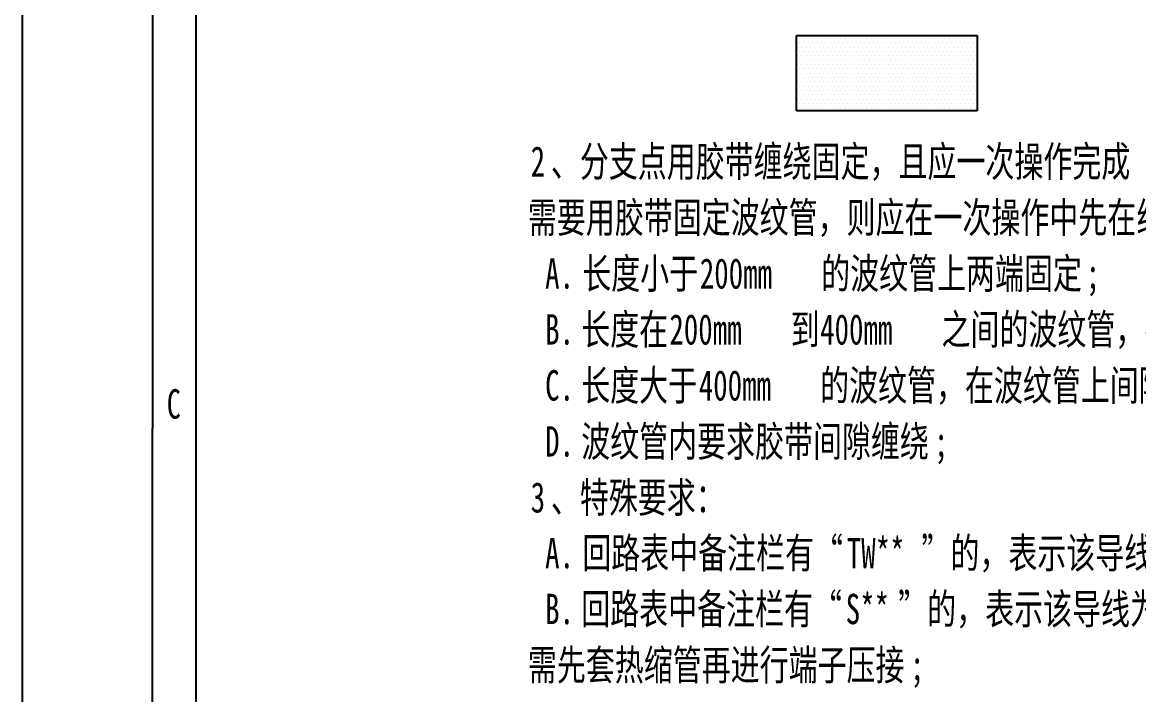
# Model space of a CAD drawing. Header units: inches. Extents: x 47316 to 59086, y 3141 to 11743.
# Drawn here: x 50247.9 to 50376.7, y 7406.7 to 7484.2 of the extents above; entities that cross this region are included whole.
import ezdxf

# ---------------------------------------------------------------- set-up
doc = ezdxf.new("R2010")
doc.units = ezdxf.units.IN
doc.header["$MEASUREMENT"] = 0
doc.styles.add('MtX_SimSun', font='')
doc.styles.get("Standard").update_dxf_attribs({"font": ''})
doc.styles.add('样式 100', font='SimSun.ttf', dxfattribs={"width": 0.7, "height": 3.5})
doc.styles.get('MtX_SimSun').set_extended_font_data('SimSun')
doc.styles.get('Standard').set_extended_font_data('SimSun')

msp = doc.modelspace()

# ---------------------------------------------------------------- linework, layer by layer
at = {"color": 0, "lineweight": -3}
for p, q in [((50247.93, 7710.2), (50247.93, 6869.2)), ((50262.93, 7690.2), (50262.93, 7437.37)), ((50267.93, 7690.2), (50267.93, 6890.2)), ((50337.23, 7474), (50337.23, 7482.69)), ((50337.23, 7482.69), (50358.08, 7482.69)), ((50337.35, 7482.34), (50337.35, 7482.34)), ((50337.85, 7482.34), (50337.85, 7482.34)), ((50338.35, 7482.34), (50338.35, 7482.34)), ((50338.85, 7482.34), (50338.85, 7482.34)), ((50339.35, 7482.34), (50339.35, 7482.34)), ((50339.85, 7482.34), (50339.85, 7482.34)), ((50340.35, 7482.34), (50340.35, 7482.34)), ((50340.85, 7482.34), (50340.85, 7482.34)), ((50341.35, 7482.34), (50341.35, 7482.34)), ((50341.85, 7482.34), (50341.85, 7482.34)), ((50342.35, 7482.34), (50342.35, 7482.34)), ((50342.85, 7482.34), (50342.85, 7482.34)), ((50343.35, 7482.34), (50343.35, 7482.34)), ((50343.85, 7482.34), (50343.85, 7482.34)), ((50344.35, 7482.34), (50344.35, 7482.34)), ((50344.85, 7482.34), (50344.85, 7482.34)), ((50345.35, 7482.34), (50345.35, 7482.34)), ((50345.85, 7482.34), (50345.85, 7482.34)), ((50346.35, 7482.34), (50346.35, 7482.34)), ((50346.85, 7482.34), (50346.85, 7482.34)), ((50347.35, 7482.34), (50347.35, 7482.34)), ((50347.85, 7482.34), (50347.85, 7482.34)), ((50348.35, 7482.34), (50348.35, 7482.34)), ((50348.85, 7482.34), (50348.85, 7482.34)), ((50349.35, 7482.34), (50349.35, 7482.34)), ((50349.85, 7482.34), (50349.85, 7482.34)), ((50350.35, 7482.34), (50350.35, 7482.34)), ((50350.85, 7482.34), (50350.85, 7482.34)), ((50351.35, 7482.34), (50351.35, 7482.34)), ((50351.85, 7482.34), (50351.85, 7482.34)), ((50352.35, 7482.34), (50352.35, 7482.34)), ((50352.85, 7482.34), (50352.85, 7482.34)), ((50353.35, 7482.34), (50353.35, 7482.34)), ((50353.85, 7482.34), (50353.85, 7482.34)), ((50354.35, 7482.34), (50354.35, 7482.34)), ((50354.85, 7482.34), (50354.85, 7482.34)), ((50355.35, 7482.34), (50355.35, 7482.34)), ((50355.85, 7482.34), (50355.85, 7482.34)), ((50356.35, 7482.34), (50356.35, 7482.34)), ((50356.85, 7482.34), (50356.85, 7482.34)), ((50357.35, 7482.34), (50357.35, 7482.34)), ((50357.85, 7482.34), (50357.85, 7482.34)), ((50358.08, 7482.69), (50358.08, 7474)), ((50337.35, 7481.34), (50337.35, 7481.34)), ((50337.6, 7481.84), (50337.6, 7481.84)), ((50337.6, 7480.84), (50337.6, 7480.84)), ((50337.85, 7481.34), (50337.85, 7481.34)), ((50338.1, 7481.84), (50338.1, 7481.84)), ((50338.1, 7480.84), (50338.1, 7480.84)), ((50338.35, 7481.34), (50338.35, 7481.34)), ((50338.6, 7481.84), (50338.6, 7481.84)), ((50338.6, 7480.84), (50338.6, 7480.84)), ((50338.85, 7481.34), (50338.85, 7481.34)), ((50339.1, 7481.84), (50339.1, 7481.84)), ((50339.1, 7480.84), (50339.1, 7480.84)), ((50339.35, 7481.34), (50339.35, 7481.34)), ((50339.6, 7481.84), (50339.6, 7481.84)), ((50339.6, 7480.84), (50339.6, 7480.84)), ((50339.85, 7481.34), (50339.85, 7481.34)), ((50340.1, 7481.84), (50340.1, 7481.84)), ((50340.1, 7480.84), (50340.1, 7480.84)), ((50340.35, 7481.34), (50340.35, 7481.34)), ((50340.6, 7481.84), (50340.6, 7481.84)), ((50340.6, 7480.84), (50340.6, 7480.84)), ((50340.85, 7481.34), (50340.85, 7481.34)), ((50341.1, 7481.84), (50341.1, 7481.84)), ((50341.1, 7480.84), (50341.1, 7480.84)), ((50341.35, 7481.34), (50341.35, 7481.34)), ((50341.6, 7481.84), (50341.6, 7481.84)), ((50341.6, 7480.84), (50341.6, 7480.84)), ((50341.85, 7481.34), (50341.85, 7481.34)), ((50342.1, 7481.84), (50342.1, 7481.84)), ((50342.1, 7480.84), (50342.1, 7480.84)), ((50342.35, 7481.34), (50342.35, 7481.34)), ((50342.6, 7481.84), (50342.6, 7481.84)), ((50342.6, 7480.84), (50342.6, 7480.84)), ((50342.85, 7481.34), (50342.85, 7481.34)), ((50343.1, 7481.84), (50343.1, 7481.84)), ((50343.1, 7480.84), (50343.1, 7480.84)), ((50343.35, 7481.34), (50343.35, 7481.34)), ((50343.6, 7481.84), (50343.6, 7481.84)), ((50343.6, 7480.84), (50343.6, 7480.84)), ((50343.85, 7481.34), (50343.85, 7481.34)), ((50344.1, 7481.84), (50344.1, 7481.84)), ((50344.1, 7480.84), (50344.1, 7480.84)), ((50344.35, 7481.34), (50344.35, 7481.34)), ((50344.6, 7481.84), (50344.6, 7481.84)), ((50344.6, 7480.84), (50344.6, 7480.84)), ((50344.85, 7481.34), (50344.85, 7481.34)), ((50345.1, 7481.84), (50345.1, 7481.84)), ((50345.1, 7480.84), (50345.1, 7480.84)), ((50345.35, 7481.34), (50345.35, 7481.34)), ((50345.6, 7481.84), (50345.6, 7481.84)), ((50345.6, 7480.84), (50345.6, 7480.84)), ((50345.85, 7481.34), (50345.85, 7481.34)), ((50346.1, 7481.84), (50346.1, 7481.84)), ((50346.1, 7480.84), (50346.1, 7480.84)), ((50346.35, 7481.34), (50346.35, 7481.34)), ((50346.6, 7481.84), (50346.6, 7481.84)), ((50346.6, 7480.84), (50346.6, 7480.84)), ((50346.85, 7481.34), (50346.85, 7481.34)), ((50347.1, 7481.84), (50347.1, 7481.84)), ((50347.1, 7480.84), (50347.1, 7480.84)), ((50347.35, 7481.34), (50347.35, 7481.34)), ((50347.6, 7481.84), (50347.6, 7481.84)), ((50347.6, 7480.84), (50347.6, 7480.84)), ((50347.85, 7481.34), (50347.85, 7481.34)), ((50348.1, 7481.84), (50348.1, 7481.84)), ((50348.1, 7480.84), (50348.1, 7480.84)), ((50348.35, 7481.34), (50348.35, 7481.34)), ((50348.6, 7481.84), (50348.6, 7481.84)), ((50348.6, 7480.84), (50348.6, 7480.84)), ((50348.85, 7481.34), (50348.85, 7481.34)), ((50349.1, 7481.84), (50349.1, 7481.84)), ((50349.1, 7480.84), (50349.1, 7480.84)), ((50349.35, 7481.34), (50349.35, 7481.34)), ((50349.6, 7481.84), (50349.6, 7481.84)), ((50349.6, 7480.84), (50349.6, 7480.84)), ((50349.85, 7481.34), (50349.85, 7481.34)), ((50350.1, 7481.84), (50350.1, 7481.84)), ((50350.1, 7480.84), (50350.1, 7480.84)), ((50350.35, 7481.34), (50350.35, 7481.34)), ((50350.6, 7481.84), (50350.6, 7481.84)), ((50350.6, 7480.84), (50350.6, 7480.84)), ((50350.85, 7481.34), (50350.85, 7481.34)), ((50351.1, 7481.84), (50351.1, 7481.84)), ((50351.1, 7480.84), (50351.1, 7480.84)), ((50351.35, 7481.34), (50351.35, 7481.34)), ((50351.6, 7481.84), (50351.6, 7481.84)), ((50351.6, 7480.84), (50351.6, 7480.84)), ((50351.85, 7481.34), (50351.85, 7481.34)), ((50352.1, 7481.84), (50352.1, 7481.84)), ((50352.1, 7480.84), (50352.1, 7480.84)), ((50352.35, 7481.34), (50352.35, 7481.34)), ((50352.6, 7481.84), (50352.6, 7481.84)), ((50352.6, 7480.84), (50352.6, 7480.84)), ((50352.85, 7481.34), (50352.85, 7481.34)), ((50353.1, 7481.84), (50353.1, 7481.84)), ((50353.1, 7480.84), (50353.1, 7480.84)), ((50353.35, 7481.34), (50353.35, 7481.34)), ((50353.6, 7481.84), (50353.6, 7481.84)), ((50353.6, 7480.84), (50353.6, 7480.84)), ((50353.85, 7481.34), (50353.85, 7481.34)), ((50354.1, 7481.84), (50354.1, 7481.84)), ((50354.1, 7480.84), (50354.1, 7480.84)), ((50354.35, 7481.34), (50354.35, 7481.34)), ((50354.6, 7481.84), (50354.6, 7481.84)), ((50354.6, 7480.84), (50354.6, 7480.84)), ((50354.85, 7481.34), (50354.85, 7481.34)), ((50355.1, 7481.84), (50355.1, 7481.84)), ((50355.1, 7480.84), (50355.1, 7480.84)), ((50355.35, 7481.34), (50355.35, 7481.34)), ((50355.6, 7481.84), (50355.6, 7481.84)), ((50355.6, 7480.84), (50355.6, 7480.84)), ((50355.85, 7481.34), (50355.85, 7481.34)), ((50356.1, 7481.84), (50356.1, 7481.84)), ((50356.1, 7480.84), (50356.1, 7480.84)), ((50356.35, 7481.34), (50356.35, 7481.34)), ((50356.6, 7481.84), (50356.6, 7481.84)), ((50356.6, 7480.84), (50356.6, 7480.84)), ((50356.85, 7481.34), (50356.85, 7481.34)), ((50357.1, 7481.84), (50357.1, 7481.84)), ((50357.1, 7480.84), (50357.1, 7480.84)), ((50357.35, 7481.34), (50357.35, 7481.34)), ((50357.6, 7481.84), (50357.6, 7481.84)), ((50357.6, 7480.84), (50357.6, 7480.84)), ((50357.85, 7481.34), (50357.85, 7481.34)), ((50337.35, 7480.34), (50337.35, 7480.34)), ((50337.35, 7479.34), (50337.35, 7479.34)), ((50337.6, 7479.84), (50337.6, 7479.84)), ((50337.85, 7480.34), (50337.85, 7480.34)), ((50337.85, 7479.34), (50337.85, 7479.34)), ((50338.1, 7479.84), (50338.1, 7479.84)), ((50338.35, 7480.34), (50338.35, 7480.34)), ((50338.35, 7479.34), (50338.35, 7479.34)), ((50338.6, 7479.84), (50338.6, 7479.84)), ((50338.85, 7480.34), (50338.85, 7480.34)), ((50338.85, 7479.34), (50338.85, 7479.34)), ((50339.1, 7479.84), (50339.1, 7479.84)), ((50339.35, 7480.34), (50339.35, 7480.34)), ((50339.35, 7479.34), (50339.35, 7479.34)), ((50339.6, 7479.84), (50339.6, 7479.84)), ((50339.85, 7480.34), (50339.85, 7480.34)), ((50339.85, 7479.34), (50339.85, 7479.34)), ((50340.1, 7479.84), (50340.1, 7479.84)), ((50340.35, 7480.34), (50340.35, 7480.34)), ((50340.35, 7479.34), (50340.35, 7479.34)), ((50340.6, 7479.84), (50340.6, 7479.84)), ((50340.85, 7480.34), (50340.85, 7480.34)), ((50340.85, 7479.34), (50340.85, 7479.34)), ((50341.1, 7479.84), (50341.1, 7479.84)), ((50341.35, 7480.34), (50341.35, 7480.34)), ((50341.35, 7479.34), (50341.35, 7479.34)), ((50341.6, 7479.84), (50341.6, 7479.84)), ((50341.85, 7480.34), (50341.85, 7480.34)), ((50341.85, 7479.34), (50341.85, 7479.34)), ((50342.1, 7479.84), (50342.1, 7479.84)), ((50342.35, 7480.34), (50342.35, 7480.34)), ((50342.35, 7479.34), (50342.35, 7479.34)), ((50342.6, 7479.84), (50342.6, 7479.84)), ((50342.85, 7480.34), (50342.85, 7480.34)), ((50342.85, 7479.34), (50342.85, 7479.34)), ((50343.1, 7479.84), (50343.1, 7479.84)), ((50343.35, 7480.34), (50343.35, 7480.34)), ((50343.35, 7479.34), (50343.35, 7479.34)), ((50343.6, 7479.84), (50343.6, 7479.84)), ((50343.85, 7480.34), (50343.85, 7480.34)), ((50343.85, 7479.34), (50343.85, 7479.34)), ((50344.1, 7479.84), (50344.1, 7479.84)), ((50344.35, 7480.34), (50344.35, 7480.34)), ((50344.35, 7479.34), (50344.35, 7479.34)), ((50344.6, 7479.84), (50344.6, 7479.84)), ((50344.85, 7480.34), (50344.85, 7480.34)), ((50344.85, 7479.34), (50344.85, 7479.34)), ((50345.1, 7479.84), (50345.1, 7479.84)), ((50345.35, 7480.34), (50345.35, 7480.34)), ((50345.35, 7479.34), (50345.35, 7479.34)), ((50345.6, 7479.84), (50345.6, 7479.84)), ((50345.85, 7480.34), (50345.85, 7480.34)), ((50345.85, 7479.34), (50345.85, 7479.34)), ((50346.1, 7479.84), (50346.1, 7479.84)), ((50346.35, 7480.34), (50346.35, 7480.34)), ((50346.35, 7479.34), (50346.35, 7479.34)), ((50346.6, 7479.84), (50346.6, 7479.84)), ((50346.85, 7480.34), (50346.85, 7480.34)), ((50346.85, 7479.34), (50346.85, 7479.34)), ((50347.1, 7479.84), (50347.1, 7479.84)), ((50347.35, 7480.34), (50347.35, 7480.34)), ((50347.35, 7479.34), (50347.35, 7479.34)), ((50347.6, 7479.84), (50347.6, 7479.84)), ((50347.85, 7480.34), (50347.85, 7480.34)), ((50347.85, 7479.34), (50347.85, 7479.34)), ((50348.1, 7479.84), (50348.1, 7479.84)), ((50348.35, 7480.34), (50348.35, 7480.34)), ((50348.35, 7479.34), (50348.35, 7479.34)), ((50348.6, 7479.84), (50348.6, 7479.84)), ((50348.85, 7480.34), (50348.85, 7480.34)), ((50348.85, 7479.34), (50348.85, 7479.34)), ((50349.1, 7479.84), (50349.1, 7479.84)), ((50349.35, 7480.34), (50349.35, 7480.34)), ((50349.35, 7479.34), (50349.35, 7479.34)), ((50349.6, 7479.84), (50349.6, 7479.84)), ((50349.85, 7480.34), (50349.85, 7480.34)), ((50349.85, 7479.34), (50349.85, 7479.34)), ((50350.1, 7479.84), (50350.1, 7479.84)), ((50350.35, 7480.34), (50350.35, 7480.34)), ((50350.35, 7479.34), (50350.35, 7479.34)), ((50350.6, 7479.84), (50350.6, 7479.84)), ((50350.85, 7480.34), (50350.85, 7480.34)), ((50350.85, 7479.34), (50350.85, 7479.34)), ((50351.1, 7479.84), (50351.1, 7479.84)), ((50351.35, 7480.34), (50351.35, 7480.34)), ((50351.35, 7479.34), (50351.35, 7479.34)), ((50351.6, 7479.84), (50351.6, 7479.84)), ((50351.85, 7480.34), (50351.85, 7480.34)), ((50351.85, 7479.34), (50351.85, 7479.34)), ((50352.1, 7479.84), (50352.1, 7479.84)), ((50352.35, 7480.34), (50352.35, 7480.34)), ((50352.35, 7479.34), (50352.35, 7479.34)), ((50352.6, 7479.84), (50352.6, 7479.84)), ((50352.85, 7480.34), (50352.85, 7480.34)), ((50352.85, 7479.34), (50352.85, 7479.34)), ((50353.1, 7479.84), (50353.1, 7479.84)), ((50353.35, 7480.34), (50353.35, 7480.34)), ((50353.35, 7479.34), (50353.35, 7479.34)), ((50353.6, 7479.84), (50353.6, 7479.84)), ((50353.85, 7480.34), (50353.85, 7480.34)), ((50353.85, 7479.34), (50353.85, 7479.34)), ((50354.1, 7479.84), (50354.1, 7479.84)), ((50354.35, 7480.34), (50354.35, 7480.34)), ((50354.35, 7479.34), (50354.35, 7479.34)), ((50354.6, 7479.84), (50354.6, 7479.84)), ((50354.85, 7480.34), (50354.85, 7480.34)), ((50354.85, 7479.34), (50354.85, 7479.34)), ((50355.1, 7479.84), (50355.1, 7479.84)), ((50355.35, 7480.34), (50355.35, 7480.34)), ((50355.35, 7479.34), (50355.35, 7479.34)), ((50355.6, 7479.84), (50355.6, 7479.84)), ((50355.85, 7480.34), (50355.85, 7480.34)), ((50355.85, 7479.34), (50355.85, 7479.34)), ((50356.1, 7479.84), (50356.1, 7479.84)), ((50356.35, 7480.34), (50356.35, 7480.34)), ((50356.35, 7479.34), (50356.35, 7479.34)), ((50356.6, 7479.84), (50356.6, 7479.84)), ((50356.85, 7480.34), (50356.85, 7480.34)), ((50356.85, 7479.34), (50356.85, 7479.34)), ((50357.1, 7479.84), (50357.1, 7479.84)), ((50357.35, 7480.34), (50357.35, 7480.34)), ((50357.35, 7479.34), (50357.35, 7479.34)), ((50357.6, 7479.84), (50357.6, 7479.84)), ((50357.85, 7480.34), (50357.85, 7480.34)), ((50357.85, 7479.34), (50357.85, 7479.34)), ((50337.35, 7478.34), (50337.35, 7478.34)), ((50337.6, 7478.84), (50337.6, 7478.84)), ((50337.85, 7478.34), (50337.85, 7478.34)), ((50338.1, 7478.84), (50338.1, 7478.84)), ((50338.35, 7478.34), (50338.35, 7478.34)), ((50338.6, 7478.84), (50338.6, 7478.84)), ((50338.85, 7478.34), (50338.85, 7478.34)), ((50339.1, 7478.84), (50339.1, 7478.84)), ((50339.35, 7478.34), (50339.35, 7478.34)), ((50339.6, 7478.84), (50339.6, 7478.84)), ((50339.85, 7478.34), (50339.85, 7478.34)), ((50340.1, 7478.84), (50340.1, 7478.84)), ((50340.35, 7478.34), (50340.35, 7478.34)), ((50340.6, 7478.84), (50340.6, 7478.84)), ((50340.85, 7478.34), (50340.85, 7478.34)), ((50341.1, 7478.84), (50341.1, 7478.84)), ((50341.35, 7478.34), (50341.35, 7478.34)), ((50341.6, 7478.84), (50341.6, 7478.84)), ((50341.85, 7478.34), (50341.85, 7478.34)), ((50342.1, 7478.84), (50342.1, 7478.84)), ((50342.35, 7478.34), (50342.35, 7478.34)), ((50342.6, 7478.84), (50342.6, 7478.84)), ((50342.85, 7478.34), (50342.85, 7478.34)), ((50343.1, 7478.84), (50343.1, 7478.84)), ((50343.35, 7478.34), (50343.35, 7478.34)), ((50343.6, 7478.84), (50343.6, 7478.84)), ((50343.85, 7478.34), (50343.85, 7478.34)), ((50344.1, 7478.84), (50344.1, 7478.84)), ((50344.35, 7478.34), (50344.35, 7478.34)), ((50344.6, 7478.84), (50344.6, 7478.84)), ((50344.85, 7478.34), (50344.85, 7478.34)), ((50345.1, 7478.84), (50345.1, 7478.84)), ((50345.35, 7478.34), (50345.35, 7478.34)), ((50345.6, 7478.84), (50345.6, 7478.84)), ((50345.85, 7478.34), (50345.85, 7478.34)), ((50346.1, 7478.84), (50346.1, 7478.84)), ((50346.35, 7478.34), (50346.35, 7478.34)), ((50346.6, 7478.84), (50346.6, 7478.84)), ((50346.85, 7478.34), (50346.85, 7478.34)), ((50347.1, 7478.84), (50347.1, 7478.84)), ((50347.35, 7478.34), (50347.35, 7478.34)), ((50347.6, 7478.84), (50347.6, 7478.84)), ((50347.85, 7478.34), (50347.85, 7478.34)), ((50348.1, 7478.84), (50348.1, 7478.84)), ((50348.35, 7478.34), (50348.35, 7478.34)), ((50348.6, 7478.84), (50348.6, 7478.84)), ((50348.85, 7478.34), (50348.85, 7478.34)), ((50349.1, 7478.84), (50349.1, 7478.84)), ((50349.35, 7478.34), (50349.35, 7478.34)), ((50349.6, 7478.84), (50349.6, 7478.84)), ((50349.85, 7478.34), (50349.85, 7478.34)), ((50350.1, 7478.84), (50350.1, 7478.84)), ((50350.35, 7478.34), (50350.35, 7478.34)), ((50350.6, 7478.84), (50350.6, 7478.84)), ((50350.85, 7478.34), (50350.85, 7478.34)), ((50351.1, 7478.84), (50351.1, 7478.84)), ((50351.35, 7478.34), (50351.35, 7478.34)), ((50351.6, 7478.84), (50351.6, 7478.84)), ((50351.85, 7478.34), (50351.85, 7478.34)), ((50352.1, 7478.84), (50352.1, 7478.84)), ((50352.35, 7478.34), (50352.35, 7478.34)), ((50352.6, 7478.84), (50352.6, 7478.84)), ((50352.85, 7478.34), (50352.85, 7478.34)), ((50353.1, 7478.84), (50353.1, 7478.84)), ((50353.35, 7478.34), (50353.35, 7478.34)), ((50353.6, 7478.84), (50353.6, 7478.84)), ((50353.85, 7478.34), (50353.85, 7478.34)), ((50354.1, 7478.84), (50354.1, 7478.84)), ((50354.35, 7478.34), (50354.35, 7478.34)), ((50354.6, 7478.84), (50354.6, 7478.84)), ((50354.85, 7478.34), (50354.85, 7478.34)), ((50355.1, 7478.84), (50355.1, 7478.84)), ((50355.35, 7478.34), (50355.35, 7478.34)), ((50355.6, 7478.84), (50355.6, 7478.84)), ((50355.85, 7478.34), (50355.85, 7478.34)), ((50356.1, 7478.84), (50356.1, 7478.84)), ((50356.35, 7478.34), (50356.35, 7478.34)), ((50356.6, 7478.84), (50356.6, 7478.84)), ((50356.85, 7478.34), (50356.85, 7478.34)), ((50357.1, 7478.84), (50357.1, 7478.84)), ((50357.35, 7478.34), (50357.35, 7478.34)), ((50357.6, 7478.84), (50357.6, 7478.84)), ((50357.85, 7478.34), (50357.85, 7478.34)), ((50337.35, 7477.34), (50337.35, 7477.34)), ((50337.6, 7477.84), (50337.6, 7477.84)), ((50337.6, 7476.84), (50337.6, 7476.84)), ((50337.85, 7477.34), (50337.85, 7477.34)), ((50338.1, 7477.84), (50338.1, 7477.84)), ((50338.1, 7476.84), (50338.1, 7476.84)), ((50338.35, 7477.34), (50338.35, 7477.34)), ((50338.6, 7477.84), (50338.6, 7477.84)), ((50338.6, 7476.84), (50338.6, 7476.84)), ((50338.85, 7477.34), (50338.85, 7477.34)), ((50339.1, 7477.84), (50339.1, 7477.84)), ((50339.1, 7476.84), (50339.1, 7476.84)), ((50339.35, 7477.34), (50339.35, 7477.34)), ((50339.6, 7477.84), (50339.6, 7477.84)), ((50339.6, 7476.84), (50339.6, 7476.84)), ((50339.85, 7477.34), (50339.85, 7477.34)), ((50340.1, 7477.84), (50340.1, 7477.84)), ((50340.1, 7476.84), (50340.1, 7476.84)), ((50340.35, 7477.34), (50340.35, 7477.34)), ((50340.6, 7477.84), (50340.6, 7477.84)), ((50340.6, 7476.84), (50340.6, 7476.84)), ((50340.85, 7477.34), (50340.85, 7477.34)), ((50341.1, 7477.84), (50341.1, 7477.84)), ((50341.1, 7476.84), (50341.1, 7476.84)), ((50341.35, 7477.34), (50341.35, 7477.34)), ((50341.6, 7477.84), (50341.6, 7477.84)), ((50341.6, 7476.84), (50341.6, 7476.84)), ((50341.85, 7477.34), (50341.85, 7477.34)), ((50342.1, 7477.84), (50342.1, 7477.84)), ((50342.1, 7476.84), (50342.1, 7476.84)), ((50342.35, 7477.34), (50342.35, 7477.34)), ((50342.6, 7477.84), (50342.6, 7477.84)), ((50342.6, 7476.84), (50342.6, 7476.84)), ((50342.85, 7477.34), (50342.85, 7477.34)), ((50343.1, 7477.84), (50343.1, 7477.84)), ((50343.1, 7476.84), (50343.1, 7476.84)), ((50343.35, 7477.34), (50343.35, 7477.34)), ((50343.6, 7477.84), (50343.6, 7477.84)), ((50343.6, 7476.84), (50343.6, 7476.84)), ((50343.85, 7477.34), (50343.85, 7477.34)), ((50344.1, 7477.84), (50344.1, 7477.84)), ((50344.1, 7476.84), (50344.1, 7476.84)), ((50344.35, 7477.34), (50344.35, 7477.34)), ((50344.6, 7477.84), (50344.6, 7477.84)), ((50344.6, 7476.84), (50344.6, 7476.84)), ((50344.85, 7477.34), (50344.85, 7477.34)), ((50345.1, 7477.84), (50345.1, 7477.84)), ((50345.1, 7476.84), (50345.1, 7476.84)), ((50345.35, 7477.34), (50345.35, 7477.34)), ((50345.6, 7477.84), (50345.6, 7477.84)), ((50345.6, 7476.84), (50345.6, 7476.84)), ((50345.85, 7477.34), (50345.85, 7477.34)), ((50346.1, 7477.84), (50346.1, 7477.84)), ((50346.1, 7476.84), (50346.1, 7476.84)), ((50346.35, 7477.34), (50346.35, 7477.34)), ((50346.6, 7477.84), (50346.6, 7477.84)), ((50346.6, 7476.84), (50346.6, 7476.84)), ((50346.85, 7477.34), (50346.85, 7477.34)), ((50347.1, 7477.84), (50347.1, 7477.84)), ((50347.1, 7476.84), (50347.1, 7476.84)), ((50347.35, 7477.34), (50347.35, 7477.34)), ((50347.6, 7477.84), (50347.6, 7477.84)), ((50347.6, 7476.84), (50347.6, 7476.84)), ((50347.85, 7477.34), (50347.85, 7477.34)), ((50348.1, 7477.84), (50348.1, 7477.84)), ((50348.1, 7476.84), (50348.1, 7476.84)), ((50348.35, 7477.34), (50348.35, 7477.34)), ((50348.6, 7477.84), (50348.6, 7477.84)), ((50348.6, 7476.84), (50348.6, 7476.84)), ((50348.85, 7477.34), (50348.85, 7477.34)), ((50349.1, 7477.84), (50349.1, 7477.84)), ((50349.1, 7476.84), (50349.1, 7476.84)), ((50349.35, 7477.34), (50349.35, 7477.34)), ((50349.6, 7477.84), (50349.6, 7477.84)), ((50349.6, 7476.84), (50349.6, 7476.84)), ((50349.85, 7477.34), (50349.85, 7477.34)), ((50350.1, 7477.84), (50350.1, 7477.84)), ((50350.1, 7476.84), (50350.1, 7476.84)), ((50350.35, 7477.34), (50350.35, 7477.34)), ((50350.6, 7477.84), (50350.6, 7477.84)), ((50350.6, 7476.84), (50350.6, 7476.84)), ((50350.85, 7477.34), (50350.85, 7477.34)), ((50351.1, 7477.84), (50351.1, 7477.84)), ((50351.1, 7476.84), (50351.1, 7476.84)), ((50351.35, 7477.34), (50351.35, 7477.34)), ((50351.6, 7477.84), (50351.6, 7477.84)), ((50351.6, 7476.84), (50351.6, 7476.84)), ((50351.85, 7477.34), (50351.85, 7477.34)), ((50352.1, 7477.84), (50352.1, 7477.84)), ((50352.1, 7476.84), (50352.1, 7476.84)), ((50352.35, 7477.34), (50352.35, 7477.34)), ((50352.6, 7477.84), (50352.6, 7477.84)), ((50352.6, 7476.84), (50352.6, 7476.84)), ((50352.85, 7477.34), (50352.85, 7477.34)), ((50353.1, 7477.84), (50353.1, 7477.84)), ((50353.1, 7476.84), (50353.1, 7476.84)), ((50353.35, 7477.34), (50353.35, 7477.34)), ((50353.6, 7477.84), (50353.6, 7477.84)), ((50353.6, 7476.84), (50353.6, 7476.84)), ((50353.85, 7477.34), (50353.85, 7477.34)), ((50354.1, 7477.84), (50354.1, 7477.84)), ((50354.1, 7476.84), (50354.1, 7476.84)), ((50354.35, 7477.34), (50354.35, 7477.34)), ((50354.6, 7477.84), (50354.6, 7477.84)), ((50354.6, 7476.84), (50354.6, 7476.84)), ((50354.85, 7477.34), (50354.85, 7477.34)), ((50355.1, 7477.84), (50355.1, 7477.84)), ((50355.1, 7476.84), (50355.1, 7476.84)), ((50355.35, 7477.34), (50355.35, 7477.34)), ((50355.6, 7477.84), (50355.6, 7477.84)), ((50355.6, 7476.84), (50355.6, 7476.84)), ((50355.85, 7477.34), (50355.85, 7477.34)), ((50356.1, 7477.84), (50356.1, 7477.84)), ((50356.1, 7476.84), (50356.1, 7476.84)), ((50356.35, 7477.34), (50356.35, 7477.34)), ((50356.6, 7477.84), (50356.6, 7477.84)), ((50356.6, 7476.84), (50356.6, 7476.84)), ((50356.85, 7477.34), (50356.85, 7477.34)), ((50357.1, 7477.84), (50357.1, 7477.84)), ((50357.1, 7476.84), (50357.1, 7476.84)), ((50357.35, 7477.34), (50357.35, 7477.34)), ((50357.6, 7477.84), (50357.6, 7477.84)), ((50357.6, 7476.84), (50357.6, 7476.84)), ((50357.85, 7477.34), (50357.85, 7477.34)), ((50337.35, 7476.34), (50337.35, 7476.34)), ((50337.6, 7475.84), (50337.6, 7475.84)), ((50337.85, 7476.34), (50337.85, 7476.34)), ((50338.1, 7475.84), (50338.1, 7475.84)), ((50338.35, 7476.34), (50338.35, 7476.34)), ((50338.6, 7475.84), (50338.6, 7475.84)), ((50338.85, 7476.34), (50338.85, 7476.34)), ((50339.1, 7475.84), (50339.1, 7475.84)), ((50339.35, 7476.34), (50339.35, 7476.34)), ((50339.6, 7475.84), (50339.6, 7475.84)), ((50339.85, 7476.34), (50339.85, 7476.34)), ((50340.1, 7475.84), (50340.1, 7475.84)), ((50340.35, 7476.34), (50340.35, 7476.34)), ((50340.6, 7475.84), (50340.6, 7475.84)), ((50340.85, 7476.34), (50340.85, 7476.34)), ((50341.1, 7475.84), (50341.1, 7475.84)), ((50341.35, 7476.34), (50341.35, 7476.34)), ((50341.6, 7475.84), (50341.6, 7475.84)), ((50341.85, 7476.34), (50341.85, 7476.34)), ((50342.1, 7475.84), (50342.1, 7475.84)), ((50342.35, 7476.34), (50342.35, 7476.34)), ((50342.6, 7475.84), (50342.6, 7475.84)), ((50342.85, 7476.34), (50342.85, 7476.34)), ((50343.1, 7475.84), (50343.1, 7475.84)), ((50343.35, 7476.34), (50343.35, 7476.34)), ((50343.6, 7475.84), (50343.6, 7475.84)), ((50343.85, 7476.34), (50343.85, 7476.34)), ((50344.1, 7475.84), (50344.1, 7475.84)), ((50344.35, 7476.34), (50344.35, 7476.34)), ((50344.6, 7475.84), (50344.6, 7475.84)), ((50344.85, 7476.34), (50344.85, 7476.34)), ((50345.1, 7475.84), (50345.1, 7475.84)), ((50345.35, 7476.34), (50345.35, 7476.34)), ((50345.6, 7475.84), (50345.6, 7475.84)), ((50345.85, 7476.34), (50345.85, 7476.34)), ((50346.1, 7475.84), (50346.1, 7475.84)), ((50346.35, 7476.34), (50346.35, 7476.34)), ((50346.6, 7475.84), (50346.6, 7475.84)), ((50346.85, 7476.34), (50346.85, 7476.34)), ((50347.1, 7475.84), (50347.1, 7475.84)), ((50347.35, 7476.34), (50347.35, 7476.34)), ((50347.6, 7475.84), (50347.6, 7475.84)), ((50347.85, 7476.34), (50347.85, 7476.34)), ((50348.1, 7475.84), (50348.1, 7475.84)), ((50348.35, 7476.34), (50348.35, 7476.34)), ((50348.6, 7475.84), (50348.6, 7475.84)), ((50348.85, 7476.34), (50348.85, 7476.34)), ((50349.1, 7475.84), (50349.1, 7475.84)), ((50349.35, 7476.34), (50349.35, 7476.34)), ((50349.6, 7475.84), (50349.6, 7475.84)), ((50349.85, 7476.34), (50349.85, 7476.34)), ((50350.1, 7475.84), (50350.1, 7475.84)), ((50350.35, 7476.34), (50350.35, 7476.34)), ((50350.6, 7475.84), (50350.6, 7475.84)), ((50350.85, 7476.34), (50350.85, 7476.34)), ((50351.1, 7475.84), (50351.1, 7475.84)), ((50351.35, 7476.34), (50351.35, 7476.34)), ((50351.6, 7475.84), (50351.6, 7475.84)), ((50351.85, 7476.34), (50351.85, 7476.34)), ((50352.1, 7475.84), (50352.1, 7475.84)), ((50352.35, 7476.34), (50352.35, 7476.34)), ((50352.6, 7475.84), (50352.6, 7475.84)), ((50352.85, 7476.34), (50352.85, 7476.34)), ((50353.1, 7475.84), (50353.1, 7475.84)), ((50353.35, 7476.34), (50353.35, 7476.34)), ((50353.6, 7475.84), (50353.6, 7475.84)), ((50353.85, 7476.34), (50353.85, 7476.34)), ((50354.1, 7475.84), (50354.1, 7475.84)), ((50354.35, 7476.34), (50354.35, 7476.34)), ((50354.6, 7475.84), (50354.6, 7475.84)), ((50354.85, 7476.34), (50354.85, 7476.34)), ((50355.1, 7475.84), (50355.1, 7475.84)), ((50355.35, 7476.34), (50355.35, 7476.34)), ((50355.6, 7475.84), (50355.6, 7475.84)), ((50355.85, 7476.34), (50355.85, 7476.34)), ((50356.1, 7475.84), (50356.1, 7475.84)), ((50356.35, 7476.34), (50356.35, 7476.34)), ((50356.6, 7475.84), (50356.6, 7475.84)), ((50356.85, 7476.34), (50356.85, 7476.34)), ((50357.1, 7475.84), (50357.1, 7475.84)), ((50357.35, 7476.34), (50357.35, 7476.34)), ((50357.6, 7475.84), (50357.6, 7475.84)), ((50357.85, 7476.34), (50357.85, 7476.34)), ((50337.35, 7475.34), (50337.35, 7475.34)), ((50337.35, 7474.34), (50337.35, 7474.34)), ((50337.6, 7474.84), (50337.6, 7474.84)), ((50337.85, 7475.34), (50337.85, 7475.34)), ((50337.85, 7474.34), (50337.85, 7474.34)), ((50338.1, 7474.84), (50338.1, 7474.84)), ((50338.35, 7475.34), (50338.35, 7475.34)), ((50338.35, 7474.34), (50338.35, 7474.34)), ((50338.6, 7474.84), (50338.6, 7474.84)), ((50338.85, 7475.34), (50338.85, 7475.34)), ((50338.85, 7474.34), (50338.85, 7474.34)), ((50339.1, 7474.84), (50339.1, 7474.84)), ((50339.35, 7475.34), (50339.35, 7475.34)), ((50339.35, 7474.34), (50339.35, 7474.34)), ((50339.6, 7474.84), (50339.6, 7474.84)), ((50339.85, 7475.34), (50339.85, 7475.34)), ((50339.85, 7474.34), (50339.85, 7474.34)), ((50340.1, 7474.84), (50340.1, 7474.84)), ((50340.35, 7475.34), (50340.35, 7475.34)), ((50340.35, 7474.34), (50340.35, 7474.34)), ((50340.6, 7474.84), (50340.6, 7474.84)), ((50340.85, 7475.34), (50340.85, 7475.34)), ((50340.85, 7474.34), (50340.85, 7474.34)), ((50341.1, 7474.84), (50341.1, 7474.84)), ((50341.35, 7475.34), (50341.35, 7475.34)), ((50341.35, 7474.34), (50341.35, 7474.34)), ((50341.6, 7474.84), (50341.6, 7474.84)), ((50341.85, 7475.34), (50341.85, 7475.34)), ((50341.85, 7474.34), (50341.85, 7474.34)), ((50342.1, 7474.84), (50342.1, 7474.84)), ((50342.35, 7475.34), (50342.35, 7475.34)), ((50342.35, 7474.34), (50342.35, 7474.34)), ((50342.6, 7474.84), (50342.6, 7474.84)), ((50342.85, 7475.34), (50342.85, 7475.34)), ((50342.85, 7474.34), (50342.85, 7474.34)), ((50343.1, 7474.84), (50343.1, 7474.84)), ((50343.35, 7475.34), (50343.35, 7475.34)), ((50343.35, 7474.34), (50343.35, 7474.34)), ((50343.6, 7474.84), (50343.6, 7474.84)), ((50343.85, 7475.34), (50343.85, 7475.34)), ((50343.85, 7474.34), (50343.85, 7474.34)), ((50344.1, 7474.84), (50344.1, 7474.84)), ((50344.35, 7475.34), (50344.35, 7475.34)), ((50344.35, 7474.34), (50344.35, 7474.34)), ((50344.6, 7474.84), (50344.6, 7474.84)), ((50344.85, 7475.34), (50344.85, 7475.34)), ((50344.85, 7474.34), (50344.85, 7474.34)), ((50345.1, 7474.84), (50345.1, 7474.84)), ((50345.35, 7475.34), (50345.35, 7475.34)), ((50345.35, 7474.34), (50345.35, 7474.34)), ((50345.6, 7474.84), (50345.6, 7474.84)), ((50345.85, 7475.34), (50345.85, 7475.34)), ((50345.85, 7474.34), (50345.85, 7474.34)), ((50346.1, 7474.84), (50346.1, 7474.84)), ((50346.35, 7475.34), (50346.35, 7475.34)), ((50346.35, 7474.34), (50346.35, 7474.34)), ((50346.6, 7474.84), (50346.6, 7474.84)), ((50346.85, 7475.34), (50346.85, 7475.34)), ((50346.85, 7474.34), (50346.85, 7474.34)), ((50347.1, 7474.84), (50347.1, 7474.84)), ((50347.35, 7475.34), (50347.35, 7475.34)), ((50347.35, 7474.34), (50347.35, 7474.34)), ((50347.6, 7474.84), (50347.6, 7474.84)), ((50347.85, 7475.34), (50347.85, 7475.34)), ((50347.85, 7474.34), (50347.85, 7474.34)), ((50348.1, 7474.84), (50348.1, 7474.84)), ((50348.35, 7475.34), (50348.35, 7475.34)), ((50348.35, 7474.34), (50348.35, 7474.34)), ((50348.6, 7474.84), (50348.6, 7474.84)), ((50348.85, 7475.34), (50348.85, 7475.34)), ((50348.85, 7474.34), (50348.85, 7474.34)), ((50349.1, 7474.84), (50349.1, 7474.84)), ((50349.35, 7475.34), (50349.35, 7475.34)), ((50349.35, 7474.34), (50349.35, 7474.34)), ((50349.6, 7474.84), (50349.6, 7474.84)), ((50349.85, 7475.34), (50349.85, 7475.34)), ((50349.85, 7474.34), (50349.85, 7474.34)), ((50350.1, 7474.84), (50350.1, 7474.84)), ((50350.35, 7475.34), (50350.35, 7475.34)), ((50350.35, 7474.34), (50350.35, 7474.34)), ((50350.6, 7474.84), (50350.6, 7474.84)), ((50350.85, 7475.34), (50350.85, 7475.34)), ((50350.85, 7474.34), (50350.85, 7474.34)), ((50351.1, 7474.84), (50351.1, 7474.84)), ((50351.35, 7475.34), (50351.35, 7475.34)), ((50351.35, 7474.34), (50351.35, 7474.34)), ((50351.6, 7474.84), (50351.6, 7474.84)), ((50351.85, 7475.34), (50351.85, 7475.34)), ((50351.85, 7474.34), (50351.85, 7474.34)), ((50352.1, 7474.84), (50352.1, 7474.84)), ((50352.35, 7475.34), (50352.35, 7475.34)), ((50352.35, 7474.34), (50352.35, 7474.34)), ((50352.6, 7474.84), (50352.6, 7474.84)), ((50352.85, 7475.34), (50352.85, 7475.34)), ((50352.85, 7474.34), (50352.85, 7474.34)), ((50353.1, 7474.84), (50353.1, 7474.84)), ((50353.35, 7475.34), (50353.35, 7475.34)), ((50353.35, 7474.34), (50353.35, 7474.34)), ((50353.6, 7474.84), (50353.6, 7474.84)), ((50353.85, 7475.34), (50353.85, 7475.34)), ((50353.85, 7474.34), (50353.85, 7474.34)), ((50354.1, 7474.84), (50354.1, 7474.84)), ((50354.35, 7475.34), (50354.35, 7475.34)), ((50354.35, 7474.34), (50354.35, 7474.34)), ((50354.6, 7474.84), (50354.6, 7474.84)), ((50354.85, 7475.34), (50354.85, 7475.34)), ((50354.85, 7474.34), (50354.85, 7474.34)), ((50355.1, 7474.84), (50355.1, 7474.84)), ((50355.35, 7475.34), (50355.35, 7475.34)), ((50355.35, 7474.34), (50355.35, 7474.34)), ((50355.6, 7474.84), (50355.6, 7474.84)), ((50355.85, 7475.34), (50355.85, 7475.34)), ((50355.85, 7474.34), (50355.85, 7474.34)), ((50356.1, 7474.84), (50356.1, 7474.84)), ((50356.35, 7475.34), (50356.35, 7475.34)), ((50356.35, 7474.34), (50356.35, 7474.34)), ((50356.6, 7474.84), (50356.6, 7474.84)), ((50356.85, 7475.34), (50356.85, 7475.34)), ((50356.85, 7474.34), (50356.85, 7474.34)), ((50357.1, 7474.84), (50357.1, 7474.84)), ((50357.35, 7475.34), (50357.35, 7475.34)), ((50357.35, 7474.34), (50357.35, 7474.34)), ((50357.6, 7474.84), (50357.6, 7474.84)), ((50357.85, 7475.34), (50357.85, 7475.34)), ((50357.85, 7474.34), (50357.85, 7474.34)), ((50358.08, 7474), (50337.23, 7474)), ((50262.93, 7390.2), (50262.93, 7437.37))]:
    msp.add_line(p, q, dxfattribs=at)

# ---------------------------------------------------------------- texts
at = {"color": 0, "lineweight": -3, "width": 0.7}
for s, height, style, p in [('、分支点用胶带缠绕固定，且应一次操作完成（每一根波纹管上缠绕至少两圈）；', 3.5, '样式 100', (50308.9, 7466.42)), ('需要用胶带固定波纹管，则应在一次操作中先在线束上至少缠绕两圈后继续在波纹管上缠绕两圈', 3.5, '样式 100', (50306.25, 7459.96)), ('长度小于', 3.5, '样式 100', (50312.52, 7453.5)), ('的波纹管上两端固定', 3.5, '样式 100', (50340.08, 7453.5)), ('200mm', 3.5, '样式 100', (50326.08, 7453.5)), (';', 3.5, '样式 100', (50370.59, 7453.5)), ('之间的波纹管，在波纹管中心打点固定，胶带缠绕两圈', 3.5, '样式 100', (50353.96, 7447.05)), ('200mm', 3.5, '样式 100', (50322.57, 7447.05)), ('到', 3.5, '样式 100', (50336.57, 7447.05)), ('400mm', 3.5, '样式 100', (50339.96, 7447.05)), ('长度大于', 3.5, '样式 100', (50312.4, 7440.59)), ('的波纹管，在波纹管上间隔', 3.5, '样式 100', (50339.96, 7440.59)), ('400mm', 3.5, '样式 100', (50325.96, 7440.59)), ('C', 3.4, 'MtX_SimSun', (50264.59, 7438.5)), ('波纹管内要求胶带间隙缠绕', 3.5, '样式 100', (50312.4, 7434.13)), (';', 3.5, '样式 100', (50353.08, 7434.13)), ('、特殊要求：', 3.5, '样式 100', (50308.9, 7427.67)), ('回路表中备注栏有“', 3.5, '样式 100', (50312.52, 7421.25)), ('”的，表示该导线为双绞线，同一编号为绞缠在一起；', 3.5, '样式 100', (50351.66, 7421.25)), ('TW**', 3.5, '样式 100', (50343.03, 7421.25)), ('回路表中备注栏有“', 3.5, '样式 100', (50312.4, 7414.8)), ('”的，表示该导线为屏蔽线，同一编号为同一屏蔽线，其中屏蔽层接地线', 3.5, '样式 100', (50348.98, 7414.8)), ('S**', 3.5, '样式 100', (50342.91, 7414.8))]:
    msp.add_text(s, height=height, dxfattribs=dict(at, style=style)).set_placement(p)
for s, p in [('2', (50306.57, 7466.42)), (' A.', (50306.57, 7453.5)), ('长度在', (50312.4, 7447.05)), (' B.', (50306.57, 7447.05)), (' C.', (50306.57, 7440.59)), (' D.', (50306.57, 7434.13)), ('3', (50306.57, 7427.67)), (' A.', (50306.57, 7421.25)), (' B.', (50306.57, 7414.8)), ('需先套热缩管再进行端子压接', (50306.25, 7408.34)), (';', (50350.32, 7408.34))]:
    msp.add_text(s, height=3.5, dxfattribs=at).set_placement(p)

doc.saveas('drawing.dxf')
